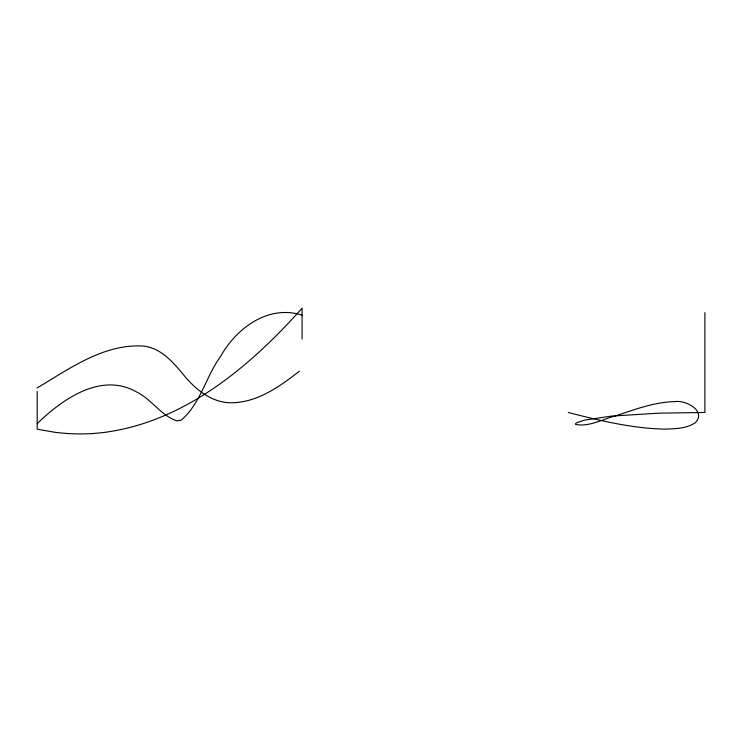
<?xml version="1.0" encoding="UTF-8"?>
<svg xmlns="http://www.w3.org/2000/svg" width="742" height="742" viewBox="0 0 742 742"><rect width="100%" height="100%" fill="white"/><g stroke="black" fill="none" stroke-linecap="round" stroke-linejoin="round"><path stroke-width="1.11" d="M37.202 423.599C62.105 399.4 100.699 372.011 136.009 391.655C151.34 398.89 160.652 415.372 176.754 420.844L181.113 420.195C200.581 403.824 205.914 376.37 220.736 356.197C236.522 327.973 268.483 304.396 302.077 315.146M299.378 371.195C279.048 387.092 255.489 403.88 228.434 402.702C211.136 401.533 196.751 390.19 185.825 377.548C174.583 364.099 162.489 348.499 143.837 346.097C104.177 343.37 69.525 368.672 37.1 387.983M568.298 412.478C599.861 420.612 631.915 428.394 664.665 429.136C675.025 428.755 686.304 428.728 695.254 422.745C706.774 411.105 685.868 399.873 675.155 401.617C654.286 401.978 634.503 409.658 614.914 416.077C602.189 419.443 588.972 427.04 575.569 424.443L575.569 423.617L576.988 422.588L584.733 420.102L611.065 416.132L658.905 413.164L704.9 412.478L704.9 312.67M302.077 339.075L302.077 308.199C249.776 366.873 183.988 422.291 103.296 432.549A192.54 188.858 12.5 0 1 53.721 432.113L37.202 429.164L37.202 391.47"/></g></svg>
